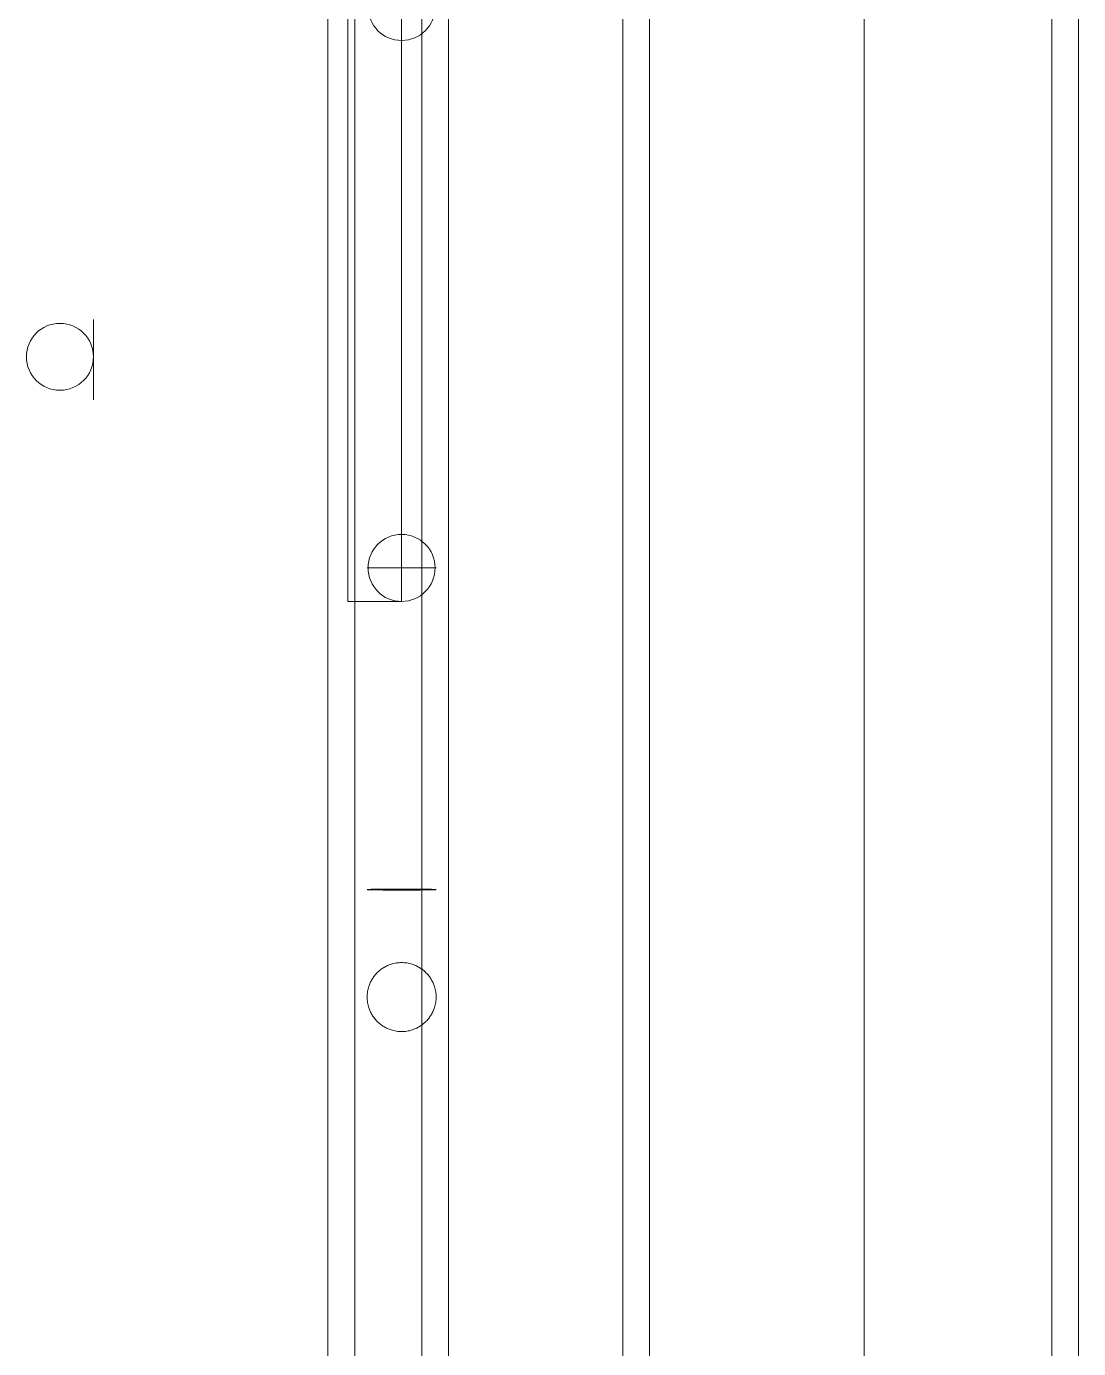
# Model space of a CAD drawing. Header units: inches. Extents: x -0.2 to 48, y -0.6 to 31.4.
# Drawn here: x 43.09 to 48, y 5.52 to 11.68 of the extents above; entities that cross this region are included whole.
import ezdxf

# ---------------------------------------------------------------- set-up
doc = ezdxf.new("R2010")
doc.units = ezdxf.units.IN
doc.header["$MEASUREMENT"] = 0
doc.layers.add('1', color=7, linetype='Continuous', true_color=0xffffff)
doc.layers.add('21', color=7, linetype='Continuous', true_color=0xffffff)

# ---------------------------------------------------------------- blocks, each defined once
blk = doc.blocks.new('08ic1051_MODEL')
at = {"layer": '1', "color": 80, "linetype": 'Continuous', "lineweight": 18}
for p, q in [((29, 1, 0.125), (1, 1, 0.125)), ((29, 1), (1, 1)), ((29.875, 0.125, 0.125), (0.125, 0.125, 0.125)), ((29.875, 0.125, 1), (0.125, 0.125, 1)), ((30, 0), (0, 0)), ((30, 0, 1), (0, 0, 1))]:
    blk.add_line(p, q, dxfattribs=at)
blk = doc.blocks.new('08ic1051_am_MODEL')
at = {"layer": '21', "color": 2, "linetype": 'Continuous', "lineweight": 18, "rotation": 90}
blk.add_blockref('08ic1051_MODEL', (48, 0), dxfattribs=at)
blk.add_blockref('08ic1051_MODEL', (48, 0), dxfattribs=at)
blk = doc.blocks.new('08ic1053_MODEL')
at = {"layer": '1', "color": 252, "linetype": 'Continuous', "lineweight": 18}
for p, q in [((0, 0, 0.08), (0, 30, 0.08)), ((0, 30), (0, 0))]:
    blk.add_line(p, q, dxfattribs=at)
blk = doc.blocks.new('08ic1050_am_MODEL')
at = {"layer": '21', "color": 2, "linetype": 'Continuous', "lineweight": 18}
for p in [(0, 0), (0, 0, 27.375)]:
    blk.add_blockref('08ic1051_am_MODEL', p, dxfattribs=at)
at = {"layer": '21', "color": 2, "linetype": 'Continuous', "lineweight": 18, "extrusion": (0, 0, -1)}
blk.add_blockref('08ic1053_MODEL', (-48, 0), dxfattribs=at)
blk = doc.blocks.new('08ic1004_MODEL')
at = {"layer": '21', "color": 80, "linetype": 'Continuous', "lineweight": 18}
for p, q in [((30, 1.5), (0, 1.5)), ((30, 1.5, 0.125), (0, 1.5, 0.125)), ((30, 0.125, 0.125), (0, 0.125, 0.125)), ((30, 0.125, 1.5), (0, 0.125, 1.5)), ((30, 0), (0, 0)), ((30, 0, 1.5), (0, 0, 1.5))]:
    blk.add_line(p, q, dxfattribs=at)
blk = doc.blocks.new('08ic1002_am_MODEL')
at = {"layer": '1', "color": 2, "linetype": 'Continuous', "lineweight": 18}
blk.add_blockref('08ic1004_MODEL', (0, 0), dxfattribs=at)
blk.add_blockref('08ic1004_MODEL', (0, 0), dxfattribs=at)
blk = doc.blocks.new('08ic1009')
at = {"layer": '1', "color": 80, "linetype": 'Continuous', "lineweight": 18, "extrusion": (1, 0, 0)}
blk.add_circle((0, 0), 0.1875, dxfattribs=at)
blk = doc.blocks.new('08ic1010')
at = {"layer": '1', "color": 80, "linetype": 'Continuous', "lineweight": 18, "extrusion": (0, 0, -1)}
blk.add_circle((0, 0), 0.15625, dxfattribs=at)
blk = doc.blocks.new('08ic1003_am_MODEL')
at = {"layer": '21', "color": 2, "linetype": 'Continuous', "lineweight": 18, "extrusion": (0, -0.156434, 0.987688)}
blk.add_blockref('08ic1010', (2.7492, -15.681967, 3.099641), dxfattribs=at)
at = {"layer": '21', "color": 2, "linetype": 'Continuous', "lineweight": 18, "extrusion": (0, -1, 0)}
blk.add_blockref('08ic1009', (2.593, 0.452079, 15.973787), dxfattribs=at)
blk = doc.blocks.new('08ic1011_MODEL')
at = {"layer": '1', "color": 252, "linetype": 'Continuous', "lineweight": 18}
for p, q in [((25, 0.5625, 0.75), (0, 0.5625, 0.75)), ((25, 0.5625), (0, 0.5625)), ((25, 0.4375, 0.125), (0, 0.4375, 0.125)), ((25, 0.4375, 0.75), (0, 0.4375, 0.75)), ((25, 0.125, 0.75), (0, 0.125, 0.75)), ((25, 0.125, 0.125), (0, 0.125, 0.125)), ((25, 0, 0.75), (0, 0, 0.75)), ((25, 0), (0, 0))]:
    blk.add_line(p, q, dxfattribs=at)
blk = doc.blocks.new('08ic1017_MODEL')
at = {"layer": '1', "color": 80, "linetype": 'Continuous', "lineweight": 18}
for p, q in [((0, 16), (0, 0)), ((0, 0, 1.25), (0, 16, 1.25)), ((0.25, 16, 1.25), (0.25, 0, 1.25)), ((0.25, 0), (0.25, 16)), ((0, 0), (0, 0, 1.25)), ((0, 0), (0.25, 0)), ((0.25, 0, 1.25), (0, 0, 1.25)), ((0.25, 0), (0.25, 0, 1.25))]:
    blk.add_line(p, q, dxfattribs=at)
blk = doc.blocks.new('08ic1018_MODEL')
at = {"layer": '1', "color": 80, "linetype": 'Continuous', "lineweight": 18, "extrusion": (0, 0, -1)}
for centre in [(0, 0), (0, 0, -12.125)]:
    blk.add_circle(centre, 0.1562, dxfattribs=at)
blk = doc.blocks.new('08ic1019_MODEL')
at = {"layer": '1', "color": 80, "linetype": 'Continuous', "lineweight": 18, "extrusion": (0, 1, 0)}
for centre in [(0, 5), (0, 0)]:
    blk.add_circle(centre, 0.1608, dxfattribs=at)
at = {"layer": '1', "color": 80, "linetype": 'Continuous', "lineweight": 18, "extrusion": (1.04471e-15, 0.999894, 0.014541)}
blk.add_rational_spline([(0.1607, -1.4991, 5.0002), (0.1607, -1.5, 5.057), (0.1323, -1.5011, 5.1326), (0.0568, -1.5015, 5.161), (-0.0568, -1.5015, 5.161), (-0.1323, -1.5011, 5.1326), (-0.1608, -1.5, 5.057), (-0.1608, -1.4983, 4.9433), (-0.1323, -1.4972, 4.8678), (-0.0568, -1.4968, 4.8394), (0.0568, -1.4968, 4.8394), (0.1323, -1.4972, 4.8678), (0.1607, -1.4983, 4.9433), (0.1607, -1.4991, 5.0002)], [1.01661171379, 1.01661171379, 0.958470715535, 1.01661171379, 1.01661171379, 0.958470715535, 1.01661171379, 1.01661171379, 0.958470715535, 1.01661171379, 1.01661171379, 0.958470715535, 1.01661171379, 1.01661171379], degree=4, knots=[0, 0, 0, 0, 0, 0.25, 0.25, 0.25, 0.5, 0.5, 0.5, 0.75, 0.75, 0.75, 1, 1, 1, 1, 1], dxfattribs=at)
at = {"layer": '1', "color": 80, "linetype": 'Continuous', "lineweight": 18, "extrusion": (-7.64198e-17, 0.999894, -0.014541)}
blk.add_rational_spline([(0.1607, -1.4991, -0.0002), (0.1607, -1.5, -0.057), (0.1323, -1.5011, -0.1326), (0.0568, -1.5015, -0.161), (-0.0568, -1.5015, -0.161), (-0.1323, -1.5011, -0.1326), (-0.1608, -1.5, -0.057), (-0.1608, -1.4983, 0.0567), (-0.1323, -1.4972, 0.1322), (-0.0568, -1.4968, 0.1606), (0.0568, -1.4968, 0.1606), (0.1323, -1.4972, 0.1322), (0.1607, -1.4983, 0.0567), (0.1607, -1.4991, -0.0002)], [1.01661171379, 1.01661171379, 0.958470715535, 1.01661171379, 1.01661171379, 0.958470715535, 1.01661171379, 1.01661171379, 0.958470715535, 1.01661171379, 1.01661171379, 0.958470715535, 1.01661171379, 1.01661171379], degree=4, knots=[0, 0, 0, 0, 0, 0.25, 0.25, 0.25, 0.5, 0.5, 0.5, 0.75, 0.75, 0.75, 1, 1, 1, 1, 1], dxfattribs=at)
at = {"layer": '1', "color": 80, "linetype": 'Continuous', "lineweight": 18, "extrusion": (4.85839e-16, -0.003711, 0.999993)}
blk.add_rational_spline([(0.1607, -2.0001, 0.5002), (0.1607, -2.0569, 0.5), (0.1323, -2.1324, 0.4997), (0.0568, -2.1608, 0.4996), (-0.0568, -2.1608, 0.4996), (-0.1323, -2.1324, 0.4997), (-0.1608, -2.0569, 0.5), (-0.1608, -1.9432, 0.5004), (-0.1323, -1.8677, 0.5007), (-0.0568, -1.8393, 0.5008), (0.0568, -1.8393, 0.5008), (0.1323, -1.8677, 0.5007), (0.1607, -1.9432, 0.5004), (0.1607, -2.0001, 0.5002)], [1.01661171379, 1.01661171379, 0.958470715535, 1.01661171379, 1.01661171379, 0.958470715535, 1.01661171379, 1.01661171379, 0.958470715535, 1.01661171379, 1.01661171379, 0.958470715535, 1.01661171379, 1.01661171379], degree=4, knots=[0, 0, 0, 0, 0, 0.25, 0.25, 0.25, 0.5, 0.5, 0.5, 0.75, 0.75, 0.75, 1, 1, 1, 1, 1], dxfattribs=at)
at = {"layer": '1', "color": 80, "linetype": 'Continuous', "lineweight": 18, "extrusion": (4.43144e-15, -0.003711, -0.999993)}
blk.add_rational_spline([(0.1607, -2.0001, 4.4998), (0.1607, -2.0569, 4.5), (0.1323, -2.1324, 4.5003), (0.0568, -2.1608, 4.5004), (-0.0568, -2.1608, 4.5004), (-0.1323, -2.1324, 4.5003), (-0.1608, -2.0569, 4.5), (-0.1608, -1.9432, 4.4996), (-0.1323, -1.8677, 4.4993), (-0.0568, -1.8393, 4.4992), (0.0568, -1.8393, 4.4992), (0.1323, -1.8677, 4.4993), (0.1607, -1.9432, 4.4996), (0.1607, -2.0001, 4.4998)], [1.01661171379, 1.01661171379, 0.958470715535, 1.01661171379, 1.01661171379, 0.958470715535, 1.01661171379, 1.01661171379, 0.958470715535, 1.01661171379, 1.01661171379, 0.958470715535, 1.01661171379, 1.01661171379], degree=4, knots=[0, 0, 0, 0, 0, 0.25, 0.25, 0.25, 0.5, 0.5, 0.5, 0.75, 0.75, 0.75, 1, 1, 1, 1, 1], dxfattribs=at)
blk = doc.blocks.new('08ic1005_am_MODEL')
at = {"layer": '1', "color": 132, "linetype": 'Continuous', "lineweight": 18}
for name, p in [('08ic1017_MODEL', (0, 0)), ('08ic1017_MODEL', (0, 0, -13.375)), ('08ic1017_MODEL', (0, 0)), ('08ic1017_MODEL', (0, 0, -13.375)), ('08ic1018_MODEL', (0, 2.7702, -12.125)), ('08ic1018_MODEL', (0, 2.7702, -12.125)), ('08ic1018_MODEL', (0, 0.1562, -12.125)), ('08ic1018_MODEL', (0, 0.1562, -12.125)), ('08ic1019_MODEL', (0, 0.1562, -8.5625)), ('08ic1019_MODEL', (0, 0.1562, -8.5625))]:
    blk.add_blockref(name, p, dxfattribs=at)

msp = doc.modelspace()

# ---------------------------------------------------------------- block references
at = {"layer": '21', "color": 2, "linetype": 'Continuous', "lineweight": 18}
msp.add_blockref('08ic1050_am_MODEL', (0, 0), dxfattribs=at)
for name, p, rotation in [('08ic1002_am_MODEL', (46, 0, -1.58), 90), ('08ic1011_MODEL', (44.5, 25, -16.58), 270)]:
    msp.add_blockref(name, p, dxfattribs=dict(at, rotation=rotation))
at = {"layer": '21', "color": 2, "linetype": 'Continuous', "lineweight": 18, "extrusion": (0, 0.087156, -0.996195)}
msp.add_blockref('08ic1003_am_MODEL', (-46, 25.730673, 4.21361), dxfattribs=at)
at = {"layer": '21', "color": 2, "linetype": 'Continuous', "lineweight": 18, "extrusion": (0, 0, -1), "rotation": 90}
msp.add_blockref('08ic1011_MODEL', (-44.5, 0, 1.58), dxfattribs=at)
at = {"layer": '21', "color": 132, "linetype": 'Continuous', "lineweight": 18, "extrusion": (0, 0, -1)}
msp.add_blockref('08ic1005_am_MODEL', (-44.8438, 9, 15.08), dxfattribs=at)

doc.saveas('drawing.dxf')
